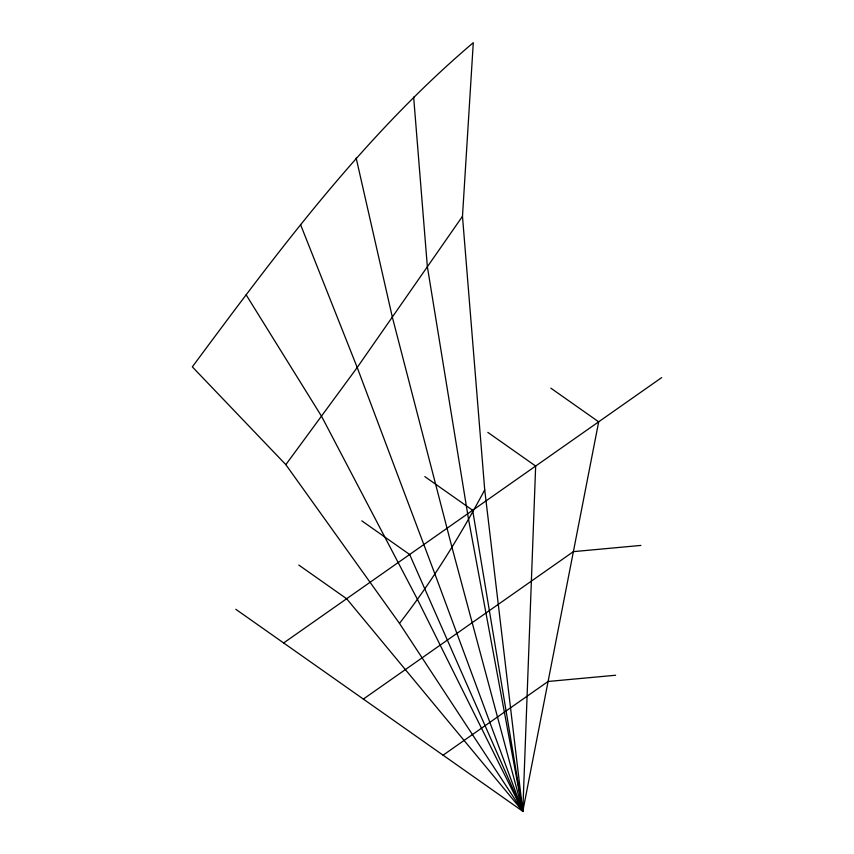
<?xml version="1.0" encoding="UTF-8"?>
<svg xmlns="http://www.w3.org/2000/svg" width="854" height="854" viewBox="0 0 854 854"><rect width="100%" height="100%" fill="white"/><g stroke="black" fill="none" stroke-linecap="round" stroke-linejoin="round"><path stroke-width="1.28" d="M235.811 609.297L522.797 811.3L484.72 489.876L462.484 216.329L473.287 42.7C363.569 135.722 277.582 252.026 192.321 366.857L285.823 464.651L399.48 623.377L522.797 811.3L598.675 421.823L550.841 388.154M484.72 489.876C459.804 536.504 431.921 581.574 399.48 623.377M462.484 216.329L357.207 367.498L285.823 464.651M283.635 642.966L661.679 377.585M363.356 699.074L573.376 551.641L640.895 545.418M443.077 755.192L548.087 681.471L615.606 675.247M487.837 432.38L535.661 466.049L522.797 811.3L346.649 598.739L298.815 565.07M424.822 476.607L472.657 510.276L522.797 811.3L417.371 599.22L321.638 416.432L246.123 294.801M361.818 520.844L409.653 554.502L522.797 811.3L468.494 519.072L427.352 266.597L413.646 97.1M300.523 224.527L357.207 367.498L434.964 574.144L522.797 811.3L452.001 547.435L392.402 317.41L356.161 158.022"/></g></svg>
